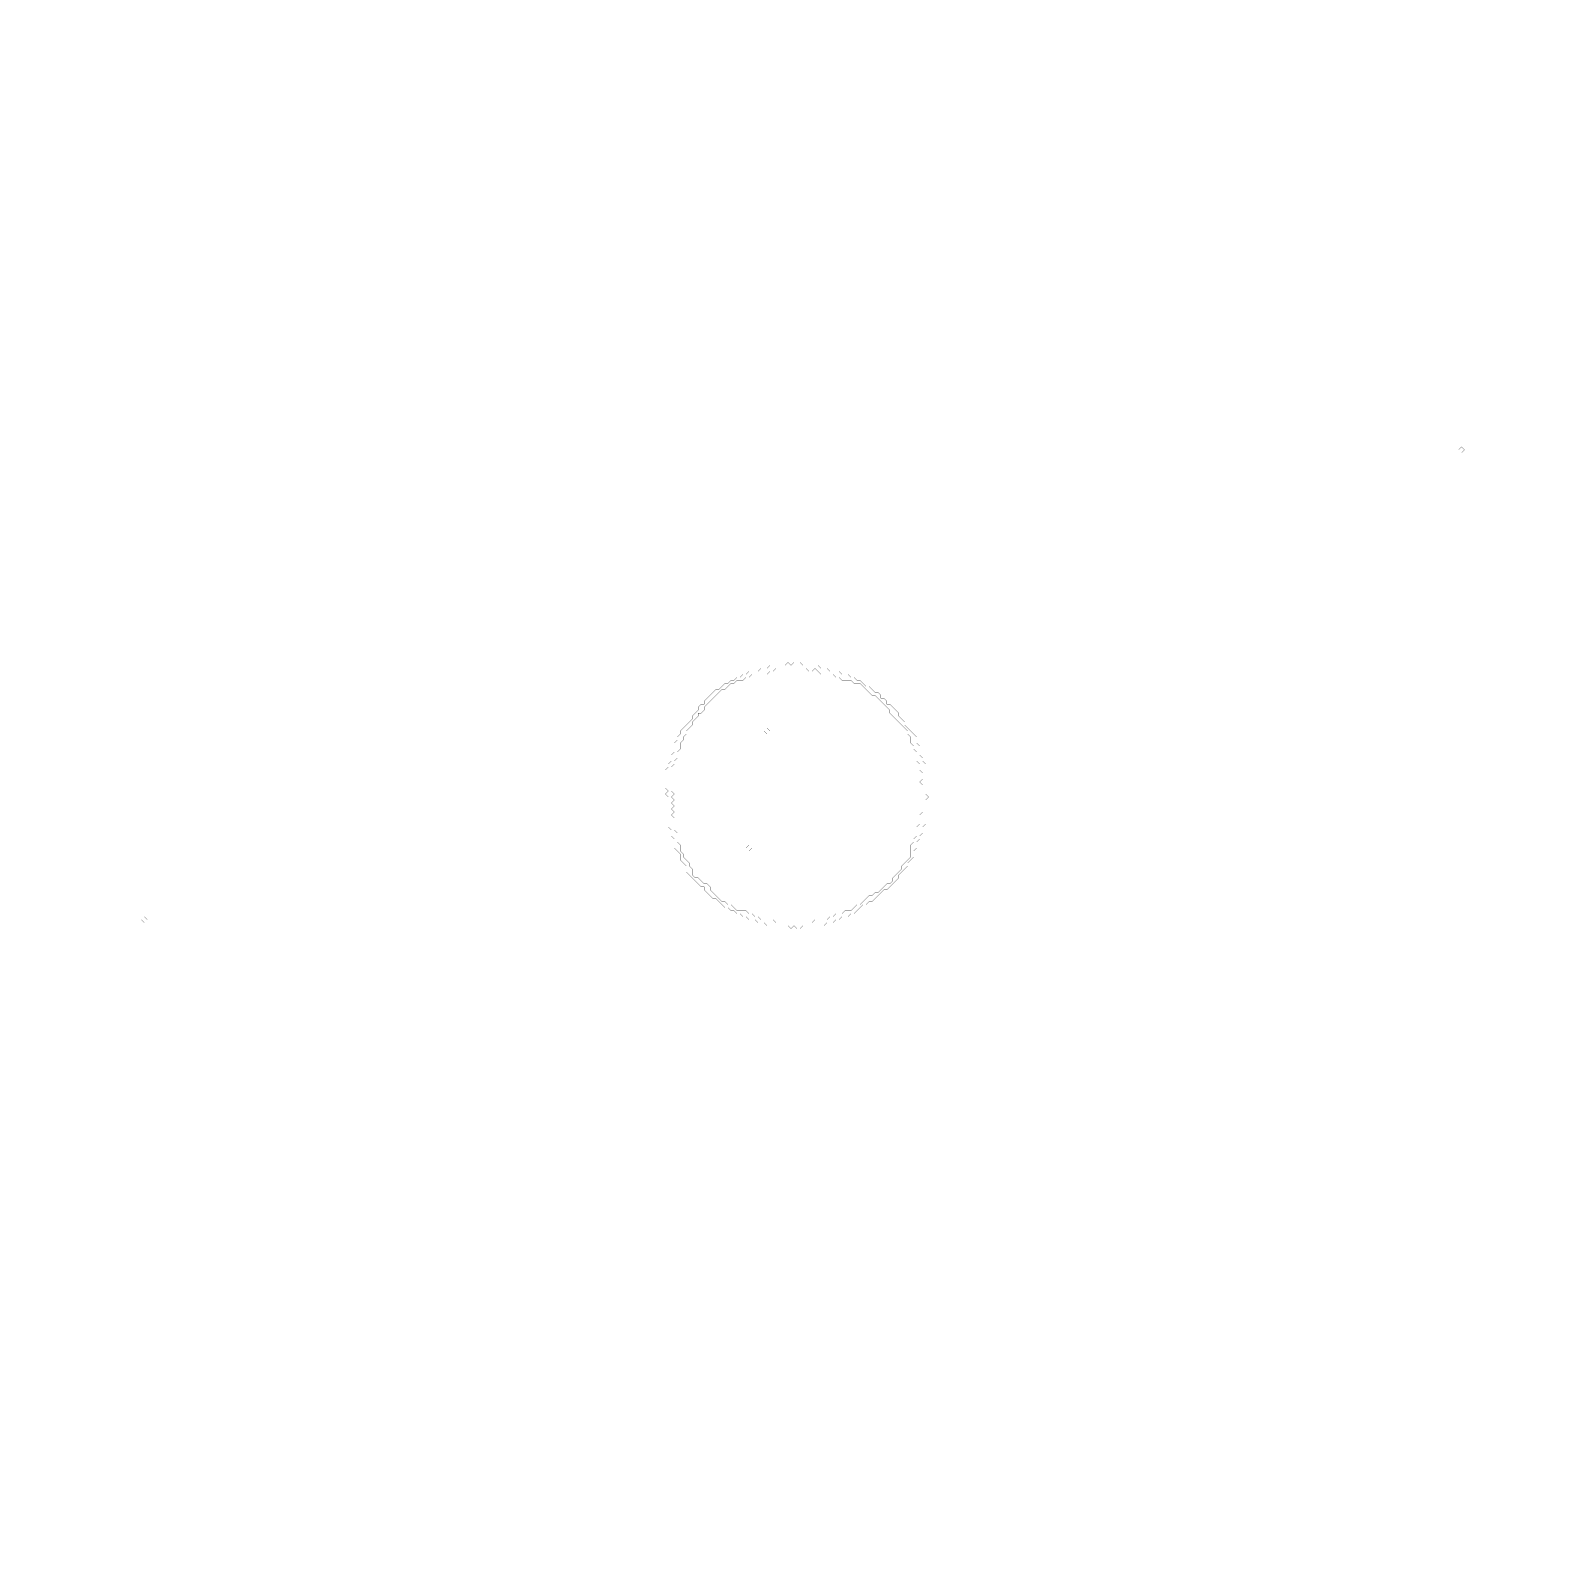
# Model space of a CAD drawing. Header units: metres. Extents: x 0 to 4915, y -4915 to 0.
import ezdxf

# ---------------------------------------------------------------- set-up
doc = ezdxf.new("R2010")
doc.units = ezdxf.units.M
doc.layers.add('conductor', color=1, linetype='Continuous')
doc.layers.add('substrate', color=5, linetype='Continuous')

msp = doc.modelspace()

# ---------------------------------------------------------------- linework, layer by layer
at = {"layer": 'conductor', "const_width": 0.5}
for points in [[(2394.7, -2048.5), (2385.1, -2058.1), (2375.4, -2058.1), (2365.8, -2067.7), (2356.2, -2067.7), (2346.6, -2067.7), (2337, -2067.7), (2327.4, -2067.7), (2317.7, -2067.7), (2308.1, -2077.3), (2298.5, -2077.3), (2288.9, -2086.9), (2279.3, -2086.9), (2269.7, -2086.9), (2260, -2096.5), (2250.4, -2096.5), (2240.8, -2106.2), (2231.2, -2115.8), (2221.6, -2115.8), (2212, -2125.4), (2202.3, -2135), (2192.7, -2144.6), (2183.1, -2154.2), (2173.5, -2163.9), (2163.9, -2173.5), (2163.9, -2183.1), (2154.2, -2192.7), (2144.6, -2192.7), (2144.6, -2202.3), (2135, -2212), (2125.4, -2221.6), (2125.4, -2231.2), (2115.8, -2240.8), (2106.2, -2250.4), (2106.2, -2260), (2096.5, -2269.7), (2096.5, -2279.3), (2086.9, -2288.9), (2086.9, -2298.5), (2086.9, -2308.1), (2077.3, -2317.7), (2077.3, -2327.4), (2077.3, -2337), (2067.7, -2346.6), (2067.7, -2356.2), (2058.1, -2365.8), (2058.1, -2375.4), (2058.1, -2385.1), (2058.1, -2394.7), (2058.1, -2404.3), (2058.1, -2413.9), (2058.1, -2423.5), (2058.1, -2433.1), (2058.1, -2442.8), (2067.7, -2452.4), (2058.1, -2462), (2067.7, -2471.6), (2058.1, -2481.2), (2067.7, -2490.9), (2058.1, -2500.5), (2067.7, -2510.1), (2058.1, -2519.7), (2067.7, -2529.3), (2067.7, -2538.9), (2067.7, -2548.6), (2067.7, -2558.2), (2067.7, -2567.8), (2077.3, -2577.4), (2077.3, -2587), (2077.3, -2596.6), (2077.3, -2606.3), (2086.9, -2615.9), (2086.9, -2625.5), (2086.9, -2635.1), (2096.5, -2644.7), (2096.5, -2654.3), (2106.2, -2664), (2115.8, -2673.6), (2115.8, -2683.2), (2125.4, -2692.8), (2125.4, -2702.4), (2125.4, -2712), (2135, -2721.7), (2144.6, -2721.7), (2154.2, -2731.3), (2163.9, -2740.9), (2173.5, -2740.9), (2183.1, -2750.5), (2183.1, -2760.1), (2192.7, -2769.8), (2202.3, -2779.4), (2212, -2789), (2221.6, -2798.6), (2231.2, -2798.6), (2240.8, -2808.2), (2250.4, -2808.2), (2260, -2817.8), (2269.7, -2827.5), (2279.3, -2827.5), (2288.9, -2827.5), (2298.5, -2827.5), (2308.1, -2837.1), (2317.7, -2837.1), (2327.4, -2846.7), (2337, -2846.7), (2346.6, -2856.3), (2356.2, -2856.3), (2365.8, -2856.3), (2375.4, -2856.3), (2385.1, -2856.3), (2394.7, -2865.9), (2404.3, -2865.9), (2413.9, -2865.9), (2423.5, -2865.9), (2433.1, -2865.9), (2442.8, -2865.9), (2452.4, -2865.9), (2462, -2865.9), (2471.6, -2865.9), (2481.2, -2865.9), (2490.9, -2865.9), (2500.5, -2865.9), (2510.1, -2865.9), (2519.7, -2856.3), (2529.3, -2856.3), (2538.9, -2856.3), (2548.6, -2856.3), (2558.2, -2856.3), (2567.8, -2846.7), (2577.4, -2846.7), (2587, -2837.1), (2596.6, -2837.1), (2606.3, -2837.1), (2615.9, -2827.5), (2625.5, -2827.5), (2635.1, -2827.5), (2644.7, -2817.8), (2654.3, -2808.2), (2664, -2808.2), (2673.6, -2798.6), (2683.2, -2789), (2692.8, -2779.4), (2702.4, -2779.4), (2712, -2769.8), (2721.7, -2769.8), (2731.3, -2760.1), (2740.9, -2750.5), (2750.5, -2740.9), (2760.1, -2740.9), (2769.8, -2731.3), (2769.8, -2721.7), (2779.4, -2712), (2789, -2702.4), (2798.6, -2692.8), (2798.6, -2683.2), (2808.2, -2673.6), (2817.8, -2664), (2827.5, -2654.3), (2827.5, -2644.7), (2827.5, -2635.1), (2827.5, -2625.5), (2827.5, -2615.9), (2837.1, -2606.3), (2837.1, -2596.6), (2846.7, -2587), (2846.7, -2577.4), (2846.7, -2567.8), (2846.7, -2558.2), (2856.3, -2548.6), (2856.3, -2538.9), (2856.3, -2529.3), (2856.3, -2519.7), (2865.9, -2510.1), (2865.9, -2500.5), (2865.9, -2490.9), (2865.9, -2481.2), (2865.9, -2471.6), (2865.9, -2462), (2865.9, -2452.4), (2865.9, -2442.8), (2865.9, -2433.1), (2865.9, -2423.5), (2856.3, -2413.9), (2865.9, -2404.3), (2865.9, -2394.7), (2865.9, -2385.1), (2856.3, -2375.4), (2856.3, -2365.8), (2856.3, -2356.2), (2846.7, -2346.6), (2846.7, -2337), (2846.7, -2327.4), (2846.7, -2317.7), (2837.1, -2308.1), (2837.1, -2298.5), (2827.5, -2288.9), (2827.5, -2279.3), (2827.5, -2269.7), (2817.8, -2260), (2817.8, -2250.4), (2808.2, -2240.8), (2798.6, -2231.2), (2789, -2221.6), (2779.4, -2212), (2769.8, -2202.3), (2760.1, -2192.7), (2760.1, -2183.1), (2750.5, -2173.5), (2740.9, -2163.9), (2731.3, -2154.2), (2721.7, -2144.6), (2712, -2135), (2702.4, -2135), (2692.8, -2125.4), (2683.2, -2115.8), (2673.6, -2106.2), (2664, -2096.5), (2654.3, -2096.5), (2644.7, -2096.5), (2635.1, -2086.9), (2625.5, -2086.9), (2615.9, -2086.9), (2606.3, -2086.9), (2596.6, -2077.3), (2587, -2077.3), (2577.4, -2067.7), (2567.8, -2067.7), (2558.2, -2067.7), (2548.6, -2067.7), (2538.9, -2067.7), (2529.3, -2058.1), (2519.7, -2048.5), (2510.1, -2058.1), (2500.5, -2058.1), (2490.9, -2048.5), (2481.2, -2048.5), (2471.6, -2048.5), (2462, -2048.5), (2452.4, -2048.5), (2442.8, -2048.5), (2433.1, -2048.5), (2423.5, -2048.5), (2413.9, -2048.5), (2404.3, -2048.5)], [(2356.2, -2250.4), (2365.8, -2240.8), (2375.4, -2250.4), (2365.8, -2260)], [(2240.8, -2452.4), (2250.4, -2442.8), (2260, -2452.4), (2250.4, -2462)], [(2298.5, -2625.5), (2308.1, -2615.9), (2317.7, -2625.5), (2308.1, -2635.1)]]:
    msp.add_lwpolyline(points, close=True, dxfattribs=at)
at = {"layer": 'substrate', "const_width": 0.5}
for points in [[(0, 0), (0, -9.6), (0, -19.2), (0, -28.9), (0, -38.5), (0, -48.1), (0, -57.7), (0, -67.3), (0, -76.9), (0, -86.6), (0, -96.2), (0, -105.8), (0, -115.4), (0, -125), (0, -134.6), (0, -144.3), (0, -153.9), (0, -163.5), (0, -173.1), (0, -182.7), (0, -192.3), (0, -202), (0, -211.6), (0, -221.2), (0, -230.8), (0, -240.4), (0, -250), (0, -259.7), (0, -269.3), (0, -278.9), (0, -288.5), (0, -298.1), (0, -307.8), (0, -317.4), (0, -327), (0, -336.6), (0, -346.2), (0, -355.8), (0, -365.5), (0, -375.1), (0, -384.7), (0, -394.3), (0, -403.9), (0, -413.5), (0, -423.2), (0, -432.8), (0, -442.4), (0, -452), (0, -461.6), (0, -471.2), (0, -480.9), (0, -490.5), (0, -500.1), (0, -509.7), (0, -519.3), (0, -528.9), (0, -538.6), (0, -548.2), (0, -557.8), (0, -567.4), (0, -577), (0, -586.6), (0, -596.3), (0, -605.9), (0, -615.5), (0, -625.1), (0, -634.7), (0, -644.4), (0, -654), (0, -663.6), (0, -673.2), (0, -682.8), (0, -692.4), (0, -702.1), (0, -711.7), (0, -721.3), (0, -730.9), (0, -740.5), (0, -750.1), (0, -759.8), (0, -769.4), (0, -779), (0, -788.6), (0, -798.2), (0, -807.8), (0, -817.5), (0, -827.1), (0, -836.7), (0, -846.3), (0, -855.9), (0, -865.5), (0, -875.2), (0, -884.8), (0, -894.4), (0, -904), (0, -913.6), (0, -923.2), (0, -932.9), (0, -942.5), (0, -952.1), (0, -961.7), (0, -971.3), (0, -981), (0, -990.6), (0, -1000.2), (0, -1009.8), (0, -1019.4), (0, -1029), (0, -1038.7), (0, -1048.3), (0, -1057.9), (0, -1067.5), (0, -1077.1), (0, -1086.7), (0, -1096.4), (0, -1106), (0, -1115.6), (0, -1125.2), (0, -1134.8), (0, -1144.4), (0, -1154.1), (0, -1163.7), (0, -1173.3), (0, -1182.9), (0, -1192.5), (0, -1202.1), (0, -1211.8), (0, -1221.4), (0, -1231), (0, -1240.6), (0, -1250.2), (0, -1259.9), (0, -1269.5), (0, -1279.1), (0, -1288.7), (0, -1298.3), (0, -1307.9), (0, -1317.6), (0, -1327.2), (0, -1336.8), (0, -1346.4), (0, -1356), (0, -1365.6), (0, -1375.3), (0, -1384.9), (0, -1394.5), (0, -1404.1), (0, -1413.7), (0, -1423.3), (0, -1433), (0, -1442.6), (0, -1452.2), (0, -1461.8), (0, -1471.4), (0, -1481), (0, -1490.7), (0, -1500.3), (0, -1509.9), (0, -1519.5), (0, -1529.1), (0, -1538.8), (0, -1548.4), (0, -1558), (0, -1567.6), (0, -1577.2), (0, -1586.8), (0, -1596.5), (0, -1606.1), (0, -1615.7), (0, -1625.3), (0, -1634.9), (0, -1644.5), (0, -1654.2), (0, -1663.8), (0, -1673.4), (0, -1683), (0, -1692.6), (0, -1702.2), (0, -1711.9), (0, -1721.5), (0, -1731.1), (0, -1740.7), (0, -1750.3), (0, -1759.9), (0, -1769.6), (0, -1779.2), (0, -1788.8), (0, -1798.4), (0, -1808), (0, -1817.6), (0, -1827.3), (0, -1836.9), (0, -1846.5), (0, -1856.1), (0, -1865.7), (0, -1875.4), (0, -1885), (0, -1894.6), (0, -1904.2), (0, -1913.8), (0, -1923.4), (0, -1933.1), (0, -1942.7), (0, -1952.3), (0, -1961.9), (0, -1971.5), (0, -1981.1), (0, -1990.8), (0, -2000.4), (0, -2010), (0, -2019.6), (0, -2029.2), (0, -2038.8), (0, -2048.5), (0, -2058.1), (0, -2067.7), (0, -2077.3), (0, -2086.9), (0, -2096.5), (0, -2106.2), (0, -2115.8), (0, -2125.4), (0, -2135), (0, -2144.6), (0, -2154.2), (0, -2163.9), (0, -2173.5), (0, -2183.1), (0, -2192.7), (0, -2202.3), (0, -2212), (0, -2221.6), (0, -2231.2), (0, -2240.8), (0, -2250.4), (0, -2260), (0, -2269.7), (0, -2279.3), (0, -2288.9), (0, -2298.5), (0, -2308.1), (0, -2317.7), (0, -2327.4), (0, -2337), (0, -2346.6), (0, -2356.2), (0, -2365.8), (0, -2375.4), (0, -2385.1), (0, -2394.7), (0, -2404.3), (0, -2413.9), (0, -2423.5), (0, -2433.1), (0, -2442.8), (0, -2452.4), (0, -2462), (0, -2471.6), (0, -2481.2), (0, -2490.9), (0, -2500.5), (0, -2510.1), (0, -2519.7), (0, -2529.3), (0, -2538.9), (0, -2548.6), (0, -2558.2), (0, -2567.8), (0, -2577.4), (0, -2587), (0, -2596.6), (0, -2606.3), (0, -2615.9), (0, -2625.5), (0, -2635.1), (0, -2644.7), (0, -2654.3), (0, -2664), (0, -2673.6), (0, -2683.2), (0, -2692.8), (0, -2702.4), (0, -2712), (0, -2721.7), (0, -2731.3), (0, -2740.9), (0, -2750.5), (0, -2760.1), (0, -2769.8), (0, -2779.4), (0, -2789), (0, -2798.6), (0, -2808.2), (0, -2817.8), (0, -2827.5), (0, -2837.1), (0, -2846.7), (0, -2856.3), (0, -2865.9), (0, -2875.5), (0, -2885.2), (0, -2894.8), (0, -2904.4), (0, -2914), (0, -2923.6), (0, -2933.2), (0, -2942.9), (0, -2952.5), (0, -2962.1), (0, -2971.7), (0, -2981.3), (0, -2990.9), (0, -3000.6), (0, -3010.2), (0, -3019.8), (0, -3029.4), (0, -3039), (0, -3048.6), (0, -3058.3), (0, -3067.9), (0, -3077.5), (0, -3087.1), (0, -3096.7), (0, -3106.4), (0, -3116), (0, -3125.6), (0, -3135.2), (0, -3144.8), (0, -3154.4), (0, -3164.1), (0, -3173.7), (0, -3183.3), (0, -3192.9), (0, -3202.5), (0, -3212.1), (0, -3221.8), (0, -3231.4), (0, -3241), (0, -3250.6), (0, -3260.2), (0, -3269.8), (0, -3279.5), (0, -3289.1), (0, -3298.7), (0, -3308.3), (0, -3317.9), (0, -3327.5), (0, -3337.2), (0, -3346.8), (0, -3356.4), (0, -3366), (0, -3375.6), (0, -3385.2), (0, -3394.9), (0, -3404.5), (0, -3414.1), (0, -3423.7), (0, -3433.3), (0, -3443), (0, -3452.6), (0, -3462.2), (0, -3471.8), (0, -3481.4), (0, -3491), (0, -3500.7), (0, -3510.3), (0, -3519.9), (0, -3529.5), (0, -3539.1), (0, -3548.7), (0, -3558.4), (0, -3568), (0, -3577.6), (0, -3587.2), (0, -3596.8), (0, -3606.4), (0, -3616.1), (0, -3625.7), (0, -3635.3), (0, -3644.9), (0, -3654.5), (0, -3664.1), (0, -3673.8), (0, -3683.4), (0, -3693), (0, -3702.6), (0, -3712.2), (0, -3721.9), (0, -3731.5), (0, -3741.1), (0, -3750.7), (0, -3760.3), (0, -3769.9), (0, -3779.6), (0, -3789.2), (0, -3798.8), (0, -3808.4), (0, -3818), (0, -3827.6), (0, -3837.3), (0, -3846.9), (0, -3856.5), (0, -3866.1), (0, -3875.7), (0, -3885.3), (0, -3895), (0, -3904.6), (0, -3914.2), (0, -3923.8), (0, -3933.4), (0, -3943), (0, -3952.7), (0, -3962.3), (0, -3971.9), (0, -3981.5), (0, -3991.1), (0, -4000.8), (0, -4010.4), (0, -4020), (0, -4029.6), (0, -4039.2), (0, -4048.8), (0, -4058.5), (0, -4068.1), (0, -4077.7), (0, -4087.3), (0, -4096.9), (0, -4106.5), (0, -4116.2), (0, -4125.8), (0, -4135.4), (0, -4145), (0, -4154.6), (0, -4164.2), (0, -4173.9), (0, -4183.5), (0, -4193.1), (0, -4202.7), (0, -4212.3), (0, -4221.9), (0, -4231.6), (0, -4241.2), (0, -4250.8), (0, -4260.4), (0, -4270), (0, -4279.6), (0, -4289.3), (0, -4298.9), (0, -4308.5), (0, -4318.1), (0, -4327.7), (0, -4337.4), (0, -4347), (0, -4356.6), (0, -4366.2), (0, -4375.8), (0, -4385.4), (0, -4395.1), (0, -4404.7), (0, -4414.3), (0, -4423.9), (0, -4433.5), (0, -4443.1), (0, -4452.8), (0, -4462.4), (0, -4472), (0, -4481.6), (0, -4491.2), (0, -4500.8), (0, -4510.5), (0, -4520.1), (0, -4529.7), (0, -4539.3), (0, -4548.9), (0, -4558.5), (0, -4568.2), (0, -4577.8), (0, -4587.4), (0, -4597), (0, -4606.6), (0, -4616.2), (0, -4625.9), (0, -4635.5), (0, -4645.1), (0, -4654.7), (0, -4664.3), (0, -4674), (0, -4683.6), (0, -4693.2), (0, -4702.8), (0, -4712.4), (0, -4722), (0, -4731.7), (0, -4741.3), (0, -4750.9), (0, -4760.5), (0, -4770.1), (0, -4779.7), (0, -4789.4), (0, -4799), (0, -4808.6), (0, -4818.2), (0, -4827.8), (0, -4837.4), (0, -4847.1), (0, -4856.7), (0, -4866.3), (0, -4875.9), (0, -4885.5), (0, -4895.1), (0, -4904.8), (0, -4914.4), (9.6, -4914.4), (19.2, -4914.4), (28.9, -4914.4), (38.5, -4914.4), (48.1, -4914.4), (57.7, -4914.4), (67.3, -4914.4), (76.9, -4914.4), (86.6, -4914.4), (96.2, -4914.4), (105.8, -4914.4), (115.4, -4914.4), (125, -4914.4), (134.6, -4914.4), (144.3, -4914.4), (153.9, -4914.4), (163.5, -4914.4), (173.1, -4914.4), (182.7, -4914.4), (192.3, -4914.4), (202, -4914.4), (211.6, -4914.4), (221.2, -4914.4), (230.8, -4914.4), (240.4, -4914.4), (250, -4914.4), (259.7, -4914.4), (269.3, -4914.4), (278.9, -4914.4), (288.5, -4914.4), (298.1, -4914.4), (307.8, -4914.4), (317.4, -4914.4), (327, -4914.4), (336.6, -4914.4), (346.2, -4914.4), (355.8, -4914.4), (365.5, -4914.4), (375.1, -4914.4), (384.7, -4914.4), (394.3, -4914.4), (403.9, -4914.4), (413.5, -4914.4), (423.2, -4914.4), (432.8, -4914.4), (442.4, -4914.4), (452, -4914.4), (461.6, -4914.4), (471.2, -4914.4), (480.9, -4914.4), (490.5, -4914.4), (500.1, -4914.4), (509.7, -4914.4), (519.3, -4914.4), (528.9, -4914.4), (538.6, -4914.4), (548.2, -4914.4), (557.8, -4914.4), (567.4, -4914.4), (577, -4914.4), (586.6, -4914.4), (596.3, -4914.4), (605.9, -4914.4), (615.5, -4914.4), (625.1, -4914.4), (634.7, -4914.4), (644.4, -4914.4), (654, -4914.4), (663.6, -4914.4), (673.2, -4914.4), (682.8, -4914.4), (692.4, -4914.4), (702.1, -4914.4), (711.7, -4914.4), (721.3, -4914.4), (730.9, -4914.4), (740.5, -4914.4), (750.1, -4914.4), (759.8, -4914.4), (769.4, -4914.4), (779, -4914.4), (788.6, -4914.4), (798.2, -4914.4), (807.8, -4914.4), (817.5, -4914.4), (827.1, -4914.4), (836.7, -4914.4), (846.3, -4914.4), (855.9, -4914.4), (865.5, -4914.4), (875.2, -4914.4), (884.8, -4914.4), (894.4, -4914.4), (904, -4914.4), (913.6, -4914.4), (923.2, -4914.4), (932.9, -4914.4), (942.5, -4914.4), (952.1, -4914.4), (961.7, -4914.4), (971.3, -4914.4), (981, -4914.4), (990.6, -4914.4), (1000.2, -4914.4), (1009.8, -4914.4), (1019.4, -4914.4), (1029, -4914.4), (1038.7, -4914.4), (1048.3, -4914.4), (1057.9, -4914.4), (1067.5, -4914.4), (1077.1, -4914.4), (1086.7, -4914.4), (1096.4, -4914.4), (1106, -4914.4), (1115.6, -4914.4), (1125.2, -4914.4), (1134.8, -4914.4), (1144.4, -4914.4), (1154.1, -4914.4), (1163.7, -4914.4), (1173.3, -4914.4), (1182.9, -4914.4), (1192.5, -4914.4), (1202.1, -4914.4), (1211.8, -4914.4), (1221.4, -4914.4), (1231, -4914.4), (1240.6, -4914.4), (1250.2, -4914.4), (1259.9, -4914.4), (1269.5, -4914.4), (1279.1, -4914.4), (1288.7, -4914.4), (1298.3, -4914.4), (1307.9, -4914.4), (1317.6, -4914.4), (1327.2, -4914.4), (1336.8, -4914.4), (1346.4, -4914.4), (1356, -4914.4), (1365.6, -4914.4), (1375.3, -4914.4), (1384.9, -4914.4), (1394.5, -4914.4), (1404.1, -4914.4), (1413.7, -4914.4), (1423.3, -4914.4), (1433, -4914.4), (1442.6, -4914.4), (1452.2, -4914.4), (1461.8, -4914.4), (1471.4, -4914.4), (1481, -4914.4), (1490.7, -4914.4), (1500.3, -4914.4), (1509.9, -4914.4), (1519.5, -4914.4), (1529.1, -4914.4), (1538.8, -4914.4), (1548.4, -4914.4), (1558, -4914.4), (1567.6, -4914.4), (1577.2, -4914.4), (1586.8, -4914.4), (1596.5, -4914.4), (1606.1, -4914.4), (1615.7, -4914.4), (1625.3, -4914.4), (1634.9, -4914.4), (1644.5, -4914.4), (1654.2, -4914.4), (1663.8, -4914.4), (1673.4, -4914.4), (1683, -4914.4), (1692.6, -4914.4), (1702.2, -4914.4), (1711.9, -4914.4), (1721.5, -4914.4), (1731.1, -4914.4), (1740.7, -4914.4), (1750.3, -4914.4), (1759.9, -4914.4), (1769.6, -4914.4), (1779.2, -4914.4), (1788.8, -4914.4), (1798.4, -4914.4), (1808, -4914.4), (1817.6, -4914.4), (1827.3, -4914.4), (1836.9, -4914.4), (1846.5, -4914.4), (1856.1, -4914.4), (1865.7, -4914.4), (1875.4, -4914.4), (1885, -4914.4), (1894.6, -4914.4), (1904.2, -4914.4), (1913.8, -4914.4), (1923.4, -4914.4), (1933.1, -4914.4), (1942.7, -4914.4), (1952.3, -4914.4), (1961.9, -4914.4), (1971.5, -4914.4), (1981.1, -4914.4), (1990.8, -4914.4), (2000.4, -4914.4), (2010, -4914.4), (2019.6, -4914.4), (2029.2, -4914.4), (2038.8, -4914.4), (2048.5, -4914.4), (2058.1, -4914.4), (2067.7, -4914.4), (2077.3, -4914.4), (2086.9, -4914.4), (2096.5, -4914.4), (2106.2, -4914.4), (2115.8, -4914.4), (2125.4, -4914.4), (2135, -4914.4), (2144.6, -4914.4), (2154.2, -4914.4), (2163.9, -4914.4), (2173.5, -4914.4), (2183.1, -4914.4), (2192.7, -4914.4), (2202.3, -4914.4), (2212, -4914.4), (2221.6, -4914.4), (2231.2, -4914.4), (2240.8, -4914.4), (2250.4, -4914.4), (2260, -4914.4), (2269.7, -4914.4), (2279.3, -4914.4), (2288.9, -4914.4), (2298.5, -4914.4), (2308.1, -4914.4), (2317.7, -4914.4), (2327.4, -4914.4), (2337, -4914.4), (2346.6, -4914.4), (2356.2, -4914.4), (2365.8, -4914.4), (2375.4, -4914.4), (2385.1, -4914.4), (2394.7, -4914.4), (2404.3, -4914.4), (2413.9, -4914.4), (2423.5, -4914.4), (2433.1, -4914.4), (2442.8, -4914.4), (2452.4, -4914.4), (2462, -4914.4), (2471.6, -4914.4), (2481.2, -4914.4), (2490.9, -4914.4), (2500.5, -4914.4), (2510.1, -4914.4), (2519.7, -4914.4), (2529.3, -4914.4), (2538.9, -4914.4), (2548.6, -4914.4), (2558.2, -4914.4), (2567.8, -4914.4), (2577.4, -4914.4), (2587, -4914.4), (2596.6, -4914.4), (2606.3, -4914.4), (2615.9, -4914.4), (2625.5, -4914.4), (2635.1, -4914.4), (2644.7, -4914.4), (2654.3, -4914.4), (2664, -4914.4), (2673.6, -4914.4), (2683.2, -4914.4), (2692.8, -4914.4), (2702.4, -4914.4), (2712, -4914.4), (2721.7, -4914.4), (2731.3, -4914.4), (2740.9, -4914.4), (2750.5, -4914.4), (2760.1, -4914.4), (2769.8, -4914.4), (2779.4, -4914.4), (2789, -4914.4), (2798.6, -4914.4), (2808.2, -4914.4), (2817.8, -4914.4), (2827.5, -4914.4), (2837.1, -4914.4), (2846.7, -4914.4), (2856.3, -4914.4), (2865.9, -4914.4), (2875.5, -4914.4), (2885.2, -4914.4), (2894.8, -4914.4), (2904.4, -4914.4), (2914, -4914.4), (2923.6, -4914.4), (2933.2, -4914.4), (2942.9, -4914.4), (2952.5, -4914.4), (2962.1, -4914.4), (2971.7, -4914.4), (2981.3, -4914.4), (2990.9, -4914.4), (3000.6, -4914.4), (3010.2, -4914.4), (3019.8, -4914.4), (3029.4, -4914.4), (3039, -4914.4), (3048.6, -4914.4), (3058.3, -4914.4), (3067.9, -4914.4), (3077.5, -4914.4), (3087.1, -4914.4), (3096.7, -4914.4), (3106.4, -4914.4), (3116, -4914.4), (3125.6, -4914.4), (3135.2, -4914.4), (3144.8, -4914.4), (3154.4, -4914.4), (3164.1, -4914.4), (3173.7, -4914.4), (3183.3, -4914.4), (3192.9, -4914.4), (3202.5, -4914.4), (3212.1, -4914.4), (3221.8, -4914.4), (3231.4, -4914.4), (3241, -4914.4), (3250.6, -4914.4), (3260.2, -4914.4), (3269.8, -4914.4), (3279.5, -4914.4), (3289.1, -4914.4), (3298.7, -4914.4), (3308.3, -4914.4), (3317.9, -4914.4), (3327.5, -4914.4), (3337.2, -4914.4), (3346.8, -4914.4), (3356.4, -4914.4), (3366, -4914.4), (3375.6, -4914.4), (3385.2, -4914.4), (3394.9, -4914.4), (3404.5, -4914.4), (3414.1, -4914.4), (3423.7, -4914.4), (3433.3, -4914.4), (3443, -4914.4), (3452.6, -4914.4), (3462.2, -4914.4), (3471.8, -4914.4), (3481.4, -4914.4), (3491, -4914.4), (3500.7, -4914.4), (3510.3, -4914.4), (3519.9, -4914.4), (3529.5, -4914.4), (3539.1, -4914.4), (3548.7, -4914.4), (3558.4, -4914.4), (3568, -4914.4), (3577.6, -4914.4), (3587.2, -4914.4), (3596.8, -4914.4), (3606.4, -4914.4), (3616.1, -4914.4), (3625.7, -4914.4), (3635.3, -4914.4), (3644.9, -4914.4), (3654.5, -4914.4), (3664.1, -4914.4), (3673.8, -4914.4), (3683.4, -4914.4), (3693, -4914.4), (3702.6, -4914.4), (3712.2, -4914.4), (3721.9, -4914.4), (3731.5, -4914.4), (3741.1, -4914.4), (3750.7, -4914.4), (3760.3, -4914.4), (3769.9, -4914.4), (3779.6, -4914.4), (3789.2, -4914.4), (3798.8, -4914.4), (3808.4, -4914.4), (3818, -4914.4), (3827.6, -4914.4), (3837.3, -4914.4), (3846.9, -4914.4), (3856.5, -4914.4), (3866.1, -4914.4), (3875.7, -4914.4), (3885.3, -4914.4), (3895, -4914.4), (3904.6, -4914.4), (3914.2, -4914.4), (3923.8, -4914.4), (3933.4, -4914.4), (3943, -4914.4), (3952.7, -4914.4), (3962.3, -4914.4), (3971.9, -4914.4), (3981.5, -4914.4), (3991.1, -4914.4), (4000.8, -4914.4), (4010.4, -4914.4), (4020, -4914.4), (4029.6, -4914.4), (4039.2, -4914.4), (4048.8, -4914.4), (4058.5, -4914.4), (4068.1, -4914.4), (4077.7, -4914.4), (4087.3, -4914.4), (4096.9, -4914.4), (4106.5, -4914.4), (4116.2, -4914.4), (4125.8, -4914.4), (4135.4, -4914.4), (4145, -4914.4), (4154.6, -4914.4), (4164.2, -4914.4), (4173.9, -4914.4), (4183.5, -4914.4), (4193.1, -4914.4), (4202.7, -4914.4), (4212.3, -4914.4), (4221.9, -4914.4), (4231.6, -4914.4), (4241.2, -4914.4), (4250.8, -4914.4), (4260.4, -4914.4), (4270, -4914.4), (4279.6, -4914.4), (4289.3, -4914.4), (4298.9, -4914.4), (4308.5, -4914.4), (4318.1, -4914.4), (4327.7, -4914.4), (4337.4, -4914.4), (4347, -4914.4), (4356.6, -4914.4), (4366.2, -4914.4), (4375.8, -4914.4), (4385.4, -4914.4), (4395.1, -4914.4), (4404.7, -4914.4), (4414.3, -4914.4), (4423.9, -4914.4), (4433.5, -4914.4), (4443.1, -4914.4), (4452.8, -4914.4), (4462.4, -4914.4), (4472, -4914.4), (4481.6, -4914.4), (4491.2, -4914.4), (4500.8, -4914.4), (4510.5, -4914.4), (4520.1, -4914.4), (4529.7, -4914.4), (4539.3, -4914.4), (4548.9, -4914.4), (4558.5, -4914.4), (4568.2, -4914.4), (4577.8, -4914.4), (4587.4, -4914.4), (4597, -4914.4), (4606.6, -4914.4), (4616.2, -4914.4), (4625.9, -4914.4), (4635.5, -4914.4), (4645.1, -4914.4), (4654.7, -4914.4), (4664.3, -4914.4), (4674, -4914.4), (4683.6, -4914.4), (4693.2, -4914.4), (4702.8, -4914.4), (4712.4, -4914.4), (4722, -4914.4), (4731.7, -4914.4), (4741.3, -4914.4), (4750.9, -4914.4), (4760.5, -4914.4), (4770.1, -4914.4), (4779.7, -4914.4), (4789.4, -4914.4), (4799, -4914.4), (4808.6, -4914.4), (4818.2, -4914.4), (4827.8, -4914.4), (4837.4, -4914.4), (4847.1, -4914.4), (4856.7, -4914.4), (4866.3, -4914.4), (4875.9, -4914.4), (4885.5, -4914.4), (4895.1, -4914.4), (4904.8, -4914.4), (4914.4, -4914.4), (4914.4, -4904.8), (4914.4, -4895.1), (4914.4, -4885.5), (4914.4, -4875.9), (4914.4, -4866.3), (4914.4, -4856.7), (4914.4, -4847.1), (4914.4, -4837.4), (4914.4, -4827.8), (4914.4, -4818.2), (4914.4, -4808.6), (4914.4, -4799), (4914.4, -4789.4), (4914.4, -4779.7), (4914.4, -4770.1), (4914.4, -4760.5), (4914.4, -4750.9), (4914.4, -4741.3), (4914.4, -4731.7), (4914.4, -4722), (4914.4, -4712.4), (4914.4, -4702.8), (4914.4, -4693.2), (4914.4, -4683.6), (4914.4, -4674), (4914.4, -4664.3), (4914.4, -4654.7), (4914.4, -4645.1), (4914.4, -4635.5), (4914.4, -4625.9), (4914.4, -4616.2), (4914.4, -4606.6), (4914.4, -4597), (4914.4, -4587.4), (4914.4, -4577.8), (4914.4, -4568.2), (4914.4, -4558.5), (4914.4, -4548.9), (4914.4, -4539.3), (4914.4, -4529.7), (4914.4, -4520.1), (4914.4, -4510.5), (4914.4, -4500.8), (4914.4, -4491.2), (4914.4, -4481.6), (4914.4, -4472), (4914.4, -4462.4), (4914.4, -4452.8), (4914.4, -4443.1), (4914.4, -4433.5), (4914.4, -4423.9), (4914.4, -4414.3), (4914.4, -4404.7), (4914.4, -4395.1), (4914.4, -4385.4), (4914.4, -4375.8), (4914.4, -4366.2), (4914.4, -4356.6), (4914.4, -4347), (4914.4, -4337.4), (4914.4, -4327.7), (4914.4, -4318.1), (4914.4, -4308.5), (4914.4, -4298.9), (4914.4, -4289.3), (4914.4, -4279.6), (4914.4, -4270), (4914.4, -4260.4), (4914.4, -4250.8), (4914.4, -4241.2), (4914.4, -4231.6), (4914.4, -4221.9), (4914.4, -4212.3), (4914.4, -4202.7), (4914.4, -4193.1), (4914.4, -4183.5), (4914.4, -4173.9), (4914.4, -4164.2), (4914.4, -4154.6), (4914.4, -4145), (4914.4, -4135.4), (4914.4, -4125.8), (4914.4, -4116.2), (4914.4, -4106.5), (4914.4, -4096.9), (4914.4, -4087.3), (4914.4, -4077.7), (4914.4, -4068.1), (4914.4, -4058.5), (4914.4, -4048.8), (4914.4, -4039.2), (4914.4, -4029.6), (4914.4, -4020), (4914.4, -4010.4), (4914.4, -4000.8), (4914.4, -3991.1), (4914.4, -3981.5), (4914.4, -3971.9), (4914.4, -3962.3), (4914.4, -3952.7), (4914.4, -3943), (4914.4, -3933.4), (4914.4, -3923.8), (4914.4, -3914.2), (4914.4, -3904.6), (4914.4, -3895), (4914.4, -3885.3), (4914.4, -3875.7), (4914.4, -3866.1), (4914.4, -3856.5), (4914.4, -3846.9), (4914.4, -3837.3), (4914.4, -3827.6), (4914.4, -3818), (4914.4, -3808.4), (4914.4, -3798.8), (4914.4, -3789.2), (4914.4, -3779.6), (4914.4, -3769.9), (4914.4, -3760.3), (4914.4, -3750.7), (4914.4, -3741.1), (4914.4, -3731.5), (4914.4, -3721.9), (4914.4, -3712.2), (4914.4, -3702.6), (4914.4, -3693), (4914.4, -3683.4), (4914.4, -3673.8), (4914.4, -3664.1), (4914.4, -3654.5), (4914.4, -3644.9), (4914.4, -3635.3), (4914.4, -3625.7), (4914.4, -3616.1), (4914.4, -3606.4), (4914.4, -3596.8), (4914.4, -3587.2), (4914.4, -3577.6), (4914.4, -3568), (4914.4, -3558.4), (4914.4, -3548.7), (4914.4, -3539.1), (4914.4, -3529.5), (4914.4, -3519.9), (4914.4, -3510.3), (4914.4, -3500.7), (4914.4, -3491), (4914.4, -3481.4), (4914.4, -3471.8), (4914.4, -3462.2), (4914.4, -3452.6), (4914.4, -3443), (4914.4, -3433.3), (4914.4, -3423.7), (4914.4, -3414.1), (4914.4, -3404.5), (4914.4, -3394.9), (4914.4, -3385.2), (4914.4, -3375.6), (4914.4, -3366), (4914.4, -3356.4), (4914.4, -3346.8), (4914.4, -3337.2), (4914.4, -3327.5), (4914.4, -3317.9), (4914.4, -3308.3), (4914.4, -3298.7), (4914.4, -3289.1), (4914.4, -3279.5), (4914.4, -3269.8), (4914.4, -3260.2), (4914.4, -3250.6), (4914.4, -3241), (4914.4, -3231.4), (4914.4, -3221.8), (4914.4, -3212.1), (4914.4, -3202.5), (4914.4, -3192.9), (4914.4, -3183.3), (4914.4, -3173.7), (4914.4, -3164.1), (4914.4, -3154.4), (4914.4, -3144.8), (4914.4, -3135.2), (4914.4, -3125.6), (4914.4, -3116), (4914.4, -3106.4), (4914.4, -3096.7), (4914.4, -3087.1), (4914.4, -3077.5), (4914.4, -3067.9), (4914.4, -3058.3), (4914.4, -3048.6), (4914.4, -3039), (4914.4, -3029.4), (4914.4, -3019.8), (4914.4, -3010.2), (4914.4, -3000.6), (4914.4, -2990.9), (4914.4, -2981.3), (4914.4, -2971.7), (4914.4, -2962.1), (4914.4, -2952.5), (4914.4, -2942.9), (4914.4, -2933.2), (4914.4, -2923.6), (4914.4, -2914), (4914.4, -2904.4), (4914.4, -2894.8), (4914.4, -2885.2), (4914.4, -2875.5), (4914.4, -2865.9), (4914.4, -2856.3), (4914.4, -2846.7), (4914.4, -2837.1), (4914.4, -2827.5), (4914.4, -2817.8), (4914.4, -2808.2), (4914.4, -2798.6), (4914.4, -2789), (4914.4, -2779.4), (4914.4, -2769.8), (4914.4, -2760.1), (4914.4, -2750.5), (4914.4, -2740.9), (4914.4, -2731.3), (4914.4, -2721.7), (4914.4, -2712), (4914.4, -2702.4), (4914.4, -2692.8), (4914.4, -2683.2), (4914.4, -2673.6), (4914.4, -2664), (4914.4, -2654.3), (4914.4, -2644.7), (4914.4, -2635.1), (4914.4, -2625.5), (4914.4, -2615.9), (4914.4, -2606.3), (4914.4, -2596.6), (4914.4, -2587), (4914.4, -2577.4), (4914.4, -2567.8), (4914.4, -2558.2), (4914.4, -2548.6), (4914.4, -2538.9), (4914.4, -2529.3), (4914.4, -2519.7), (4914.4, -2510.1), (4914.4, -2500.5), (4914.4, -2490.9), (4914.4, -2481.2), (4914.4, -2471.6), (4914.4, -2462), (4914.4, -2452.4), (4914.4, -2442.8), (4914.4, -2433.1), (4914.4, -2423.5), (4914.4, -2413.9), (4914.4, -2404.3), (4914.4, -2394.7), (4914.4, -2385.1), (4914.4, -2375.4), (4914.4, -2365.8), (4914.4, -2356.2), (4914.4, -2346.6), (4914.4, -2337), (4914.4, -2327.4), (4914.4, -2317.7), (4914.4, -2308.1), (4914.4, -2298.5), (4914.4, -2288.9), (4914.4, -2279.3), (4914.4, -2269.7), (4914.4, -2260), (4914.4, -2250.4), (4914.4, -2240.8), (4914.4, -2231.2), (4914.4, -2221.6), (4914.4, -2212), (4914.4, -2202.3), (4914.4, -2192.7), (4914.4, -2183.1), (4914.4, -2173.5), (4914.4, -2163.9), (4914.4, -2154.2), (4914.4, -2144.6), (4914.4, -2135), (4914.4, -2125.4), (4914.4, -2115.8), (4914.4, -2106.2), (4914.4, -2096.5), (4914.4, -2086.9), (4914.4, -2077.3), (4914.4, -2067.7), (4914.4, -2058.1), (4914.4, -2048.5), (4914.4, -2038.8), (4914.4, -2029.2), (4914.4, -2019.6), (4914.4, -2010), (4914.4, -2000.4), (4914.4, -1990.8), (4914.4, -1981.1), (4914.4, -1971.5), (4914.4, -1961.9), (4914.4, -1952.3), (4914.4, -1942.7), (4914.4, -1933.1), (4914.4, -1923.4), (4914.4, -1913.8), (4914.4, -1904.2), (4914.4, -1894.6), (4914.4, -1885), (4914.4, -1875.4), (4914.4, -1865.7), (4914.4, -1856.1), (4914.4, -1846.5), (4914.4, -1836.9), (4914.4, -1827.3), (4914.4, -1817.6), (4914.4, -1808), (4914.4, -1798.4), (4914.4, -1788.8), (4914.4, -1779.2), (4914.4, -1769.6), (4914.4, -1759.9), (4914.4, -1750.3), (4914.4, -1740.7), (4914.4, -1731.1), (4914.4, -1721.5), (4914.4, -1711.9), (4914.4, -1702.2), (4914.4, -1692.6), (4914.4, -1683), (4914.4, -1673.4), (4914.4, -1663.8), (4914.4, -1654.2), (4914.4, -1644.5), (4914.4, -1634.9), (4914.4, -1625.3), (4914.4, -1615.7), (4914.4, -1606.1), (4914.4, -1596.5), (4914.4, -1586.8), (4914.4, -1577.2), (4914.4, -1567.6), (4914.4, -1558), (4914.4, -1548.4), (4914.4, -1538.8), (4914.4, -1529.1), (4914.4, -1519.5), (4914.4, -1509.9), (4914.4, -1500.3), (4914.4, -1490.7), (4914.4, -1481), (4914.4, -1471.4), (4914.4, -1461.8), (4914.4, -1452.2), (4914.4, -1442.6), (4914.4, -1433), (4914.4, -1423.3), (4914.4, -1413.7), (4914.4, -1404.1), (4914.4, -1394.5), (4914.4, -1384.9), (4914.4, -1375.3), (4914.4, -1365.6), (4914.4, -1356), (4914.4, -1346.4), (4914.4, -1336.8), (4914.4, -1327.2), (4914.4, -1317.6), (4914.4, -1307.9), (4914.4, -1298.3), (4914.4, -1288.7), (4914.4, -1279.1), (4914.4, -1269.5), (4914.4, -1259.9), (4914.4, -1250.2), (4914.4, -1240.6), (4914.4, -1231), (4914.4, -1221.4), (4914.4, -1211.8), (4914.4, -1202.1), (4914.4, -1192.5), (4914.4, -1182.9), (4914.4, -1173.3), (4914.4, -1163.7), (4914.4, -1154.1), (4914.4, -1144.4), (4914.4, -1134.8), (4914.4, -1125.2), (4914.4, -1115.6), (4914.4, -1106), (4914.4, -1096.4), (4914.4, -1086.7), (4914.4, -1077.1), (4914.4, -1067.5), (4914.4, -1057.9), (4914.4, -1048.3), (4914.4, -1038.7), (4914.4, -1029), (4914.4, -1019.4), (4914.4, -1009.8), (4914.4, -1000.2), (4914.4, -990.6), (4914.4, -981), (4914.4, -971.3), (4914.4, -961.7), (4914.4, -952.1), (4914.4, -942.5), (4914.4, -932.9), (4914.4, -923.2), (4914.4, -913.6), (4914.4, -904), (4914.4, -894.4), (4914.4, -884.8), (4914.4, -875.2), (4914.4, -865.5), (4914.4, -855.9), (4914.4, -846.3), (4914.4, -836.7), (4914.4, -827.1), (4914.4, -817.5), (4914.4, -807.8), (4914.4, -798.2), (4914.4, -788.6), (4914.4, -779), (4914.4, -769.4), (4914.4, -759.8), (4914.4, -750.1), (4914.4, -740.5), (4914.4, -730.9), (4914.4, -721.3), (4914.4, -711.7), (4914.4, -702.1), (4914.4, -692.4), (4914.4, -682.8), (4914.4, -673.2), (4914.4, -663.6), (4914.4, -654), (4914.4, -644.4), (4914.4, -634.7), (4914.4, -625.1), (4914.4, -615.5), (4914.4, -605.9), (4914.4, -596.3), (4914.4, -586.6), (4914.4, -577), (4914.4, -567.4), (4914.4, -557.8), (4914.4, -548.2), (4914.4, -538.6), (4914.4, -528.9), (4914.4, -519.3), (4914.4, -509.7), (4914.4, -500.1), (4914.4, -490.5), (4914.4, -480.9), (4914.4, -471.2), (4914.4, -461.6), (4914.4, -452), (4914.4, -442.4), (4914.4, -432.8), (4914.4, -423.2), (4914.4, -413.5), (4914.4, -403.9), (4914.4, -394.3), (4914.4, -384.7), (4914.4, -375.1), (4914.4, -365.5), (4914.4, -355.8), (4914.4, -346.2), (4914.4, -336.6), (4914.4, -327), (4914.4, -317.4), (4914.4, -307.8), (4914.4, -298.1), (4914.4, -288.5), (4914.4, -278.9), (4914.4, -269.3), (4914.4, -259.7), (4914.4, -250), (4914.4, -240.4), (4914.4, -230.8), (4914.4, -221.2), (4914.4, -211.6), (4914.4, -202), (4914.4, -192.3), (4914.4, -182.7), (4914.4, -173.1), (4914.4, -163.5), (4914.4, -153.9), (4914.4, -144.3), (4914.4, -134.6), (4914.4, -125), (4914.4, -115.4), (4914.4, -105.8), (4914.4, -96.2), (4914.4, -86.6), (4914.4, -76.9), (4914.4, -67.3), (4914.4, -57.7), (4914.4, -48.1), (4914.4, -38.5), (4914.4, -28.9), (4914.4, -19.2), (4914.4, -9.6), (4914.4, 0), (4904.8, 0), (4895.1, 0), (4885.5, 0), (4875.9, 0), (4866.3, 0), (4856.7, 0), (4847.1, 0), (4837.4, 0), (4827.8, 0), (4818.2, 0), (4808.6, 0), (4799, 0), (4789.4, 0), (4779.7, 0), (4770.1, 0), (4760.5, 0), (4750.9, 0), (4741.3, 0), (4731.7, 0), (4722, 0), (4712.4, 0), (4702.8, 0), (4693.2, 0), (4683.6, 0), (4674, 0), (4664.3, 0), (4654.7, 0), (4645.1, 0), (4635.5, 0), (4625.9, 0), (4616.2, 0), (4606.6, 0), (4597, 0), (4587.4, 0), (4577.8, 0), (4568.2, 0), (4558.5, 0), (4548.9, 0), (4539.3, 0), (4529.7, 0), (4520.1, 0), (4510.5, 0), (4500.8, 0), (4491.2, 0), (4481.6, 0), (4472, 0), (4462.4, 0), (4452.8, 0), (4443.1, 0), (4433.5, 0), (4423.9, 0), (4414.3, 0), (4404.7, 0), (4395.1, 0), (4385.4, 0), (4375.8, 0), (4366.2, 0), (4356.6, 0), (4347, 0), (4337.4, 0), (4327.7, 0), (4318.1, 0), (4308.5, 0), (4298.9, 0), (4289.3, 0), (4279.6, 0), (4270, 0), (4260.4, 0), (4250.8, 0), (4241.2, 0), (4231.6, 0), (4221.9, 0), (4212.3, 0), (4202.7, 0), (4193.1, 0), (4183.5, 0), (4173.9, 0), (4164.2, 0), (4154.6, 0), (4145, 0), (4135.4, 0), (4125.8, 0), (4116.2, 0), (4106.5, 0), (4096.9, 0), (4087.3, 0), (4077.7, 0), (4068.1, 0), (4058.5, 0), (4048.8, 0), (4039.2, 0), (4029.6, 0), (4020, 0), (4010.4, 0), (4000.8, 0), (3991.1, 0), (3981.5, 0), (3971.9, 0), (3962.3, 0), (3952.7, 0), (3943, 0), (3933.4, 0), (3923.8, 0), (3914.2, 0), (3904.6, 0), (3895, 0), (3885.3, 0), (3875.7, 0), (3866.1, 0), (3856.5, 0), (3846.9, 0), (3837.3, 0), (3827.6, 0), (3818, 0), (3808.4, 0), (3798.8, 0), (3789.2, 0), (3779.6, 0), (3769.9, 0), (3760.3, 0), (3750.7, 0), (3741.1, 0), (3731.5, 0), (3721.9, 0), (3712.2, 0), (3702.6, 0), (3693, 0), (3683.4, 0), (3673.8, 0), (3664.1, 0), (3654.5, 0), (3644.9, 0), (3635.3, 0), (3625.7, 0), (3616.1, 0), (3606.4, 0), (3596.8, 0), (3587.2, 0), (3577.6, 0), (3568, 0), (3558.4, 0), (3548.7, 0), (3539.1, 0), (3529.5, 0), (3519.9, 0), (3510.3, 0), (3500.7, 0), (3491, 0), (3481.4, 0), (3471.8, 0), (3462.2, 0), (3452.6, 0), (3443, 0), (3433.3, 0), (3423.7, 0), (3414.1, 0), (3404.5, 0), (3394.9, 0), (3385.2, 0), (3375.6, 0), (3366, 0), (3356.4, 0), (3346.8, 0), (3337.2, 0), (3327.5, 0), (3317.9, 0), (3308.3, 0), (3298.7, 0), (3289.1, 0), (3279.5, 0), (3269.8, 0), (3260.2, 0), (3250.6, 0), (3241, 0), (3231.4, 0), (3221.8, 0), (3212.1, 0), (3202.5, 0), (3192.9, 0), (3183.3, 0), (3173.7, 0), (3164.1, 0), (3154.4, 0), (3144.8, 0), (3135.2, 0), (3125.6, 0), (3116, 0), (3106.4, 0), (3096.7, 0), (3087.1, 0), (3077.5, 0), (3067.9, 0), (3058.3, 0), (3048.6, 0), (3039, 0), (3029.4, 0), (3019.8, 0), (3010.2, 0), (3000.6, 0), (2990.9, 0), (2981.3, 0), (2971.7, 0), (2962.1, 0), (2952.5, 0), (2942.9, 0), (2933.2, 0), (2923.6, 0), (2914, 0), (2904.4, 0), (2894.8, 0), (2885.2, 0), (2875.5, 0), (2865.9, 0), (2856.3, 0), (2846.7, 0), (2837.1, 0), (2827.5, 0), (2817.8, 0), (2808.2, 0), (2798.6, 0), (2789, 0), (2779.4, 0), (2769.8, 0), (2760.1, 0), (2750.5, 0), (2740.9, 0), (2731.3, 0), (2721.7, 0), (2712, 0), (2702.4, 0), (2692.8, 0), (2683.2, 0), (2673.6, 0), (2664, 0), (2654.3, 0), (2644.7, 0), (2635.1, 0), (2625.5, 0), (2615.9, 0), (2606.3, 0), (2596.6, 0), (2587, 0), (2577.4, 0), (2567.8, 0), (2558.2, 0), (2548.6, 0), (2538.9, 0), (2529.3, 0), (2519.7, 0), (2510.1, 0), (2500.5, 0), (2490.9, 0), (2481.2, 0), (2471.6, 0), (2462, 0), (2452.4, 0), (2442.8, 0), (2433.1, 0), (2423.5, 0), (2413.9, 0), (2404.3, 0), (2394.7, 0), (2385.1, 0), (2375.4, 0), (2365.8, 0), (2356.2, 0), (2346.6, 0), (2337, 0), (2327.4, 0), (2317.7, 0), (2308.1, 0), (2298.5, 0), (2288.9, 0), (2279.3, 0), (2269.7, 0), (2260, 0), (2250.4, 0), (2240.8, 0), (2231.2, 0), (2221.6, 0), (2212, 0), (2202.3, 0), (2192.7, 0), (2183.1, 0), (2173.5, 0), (2163.9, 0), (2154.2, 0), (2144.6, 0), (2135, 0), (2125.4, 0), (2115.8, 0), (2106.2, 0), (2096.5, 0), (2086.9, 0), (2077.3, 0), (2067.7, 0), (2058.1, 0), (2048.5, 0), (2038.8, 0), (2029.2, 0), (2019.6, 0), (2010, 0), (2000.4, 0), (1990.8, 0), (1981.1, 0), (1971.5, 0), (1961.9, 0), (1952.3, 0), (1942.7, 0), (1933.1, 0), (1923.4, 0), (1913.8, 0), (1904.2, 0), (1894.6, 0), (1885, 0), (1875.4, 0), (1865.7, 0), (1856.1, 0), (1846.5, 0), (1836.9, 0), (1827.3, 0), (1817.6, 0), (1808, 0), (1798.4, 0), (1788.8, 0), (1779.2, 0), (1769.6, 0), (1759.9, 0), (1750.3, 0), (1740.7, 0), (1731.1, 0), (1721.5, 0), (1711.9, 0), (1702.2, 0), (1692.6, 0), (1683, 0), (1673.4, 0), (1663.8, 0), (1654.2, 0), (1644.5, 0), (1634.9, 0), (1625.3, 0), (1615.7, 0), (1606.1, 0), (1596.5, 0), (1586.8, 0), (1577.2, 0), (1567.6, 0), (1558, 0), (1548.4, 0), (1538.8, 0), (1529.1, 0), (1519.5, 0), (1509.9, 0), (1500.3, 0), (1490.7, 0), (1481, 0), (1471.4, 0), (1461.8, 0), (1452.2, 0), (1442.6, 0), (1433, 0), (1423.3, 0), (1413.7, 0), (1404.1, 0), (1394.5, 0), (1384.9, 0), (1375.3, 0), (1365.6, 0), (1356, 0), (1346.4, 0), (1336.8, 0), (1327.2, 0), (1317.6, 0), (1307.9, 0), (1298.3, 0), (1288.7, 0), (1279.1, 0), (1269.5, 0), (1259.9, 0), (1250.2, 0), (1240.6, 0), (1231, 0), (1221.4, 0), (1211.8, 0), (1202.1, 0), (1192.5, 0), (1182.9, 0), (1173.3, 0), (1163.7, 0), (1154.1, 0), (1144.4, 0), (1134.8, 0), (1125.2, 0), (1115.6, 0), (1106, 0), (1096.4, 0), (1086.7, 0), (1077.1, 0), (1067.5, 0), (1057.9, 0), (1048.3, 0), (1038.7, 0), (1029, 0), (1019.4, 0), (1009.8, 0), (1000.2, 0), (990.6, 0), (981, 0), (971.3, 0), (961.7, 0), (952.1, 0), (942.5, 0), (932.9, 0), (923.2, 0), (913.6, 0), (904, 0), (894.4, 0), (884.8, 0), (875.2, 0), (865.5, 0), (855.9, 0), (846.3, 0), (836.7, 0), (827.1, 0), (817.5, 0), (807.8, 0), (798.2, 0), (788.6, 0), (779, 0), (769.4, 0), (759.8, 0), (750.1, 0), (740.5, 0), (730.9, 0), (721.3, 0), (711.7, 0), (702.1, 0), (692.4, 0), (682.8, 0), (673.2, 0), (663.6, 0), (654, 0), (644.4, 0), (634.7, 0), (625.1, 0), (615.5, 0), (605.9, 0), (596.3, 0), (586.6, 0), (577, 0), (567.4, 0), (557.8, 0), (548.2, 0), (538.6, 0), (528.9, 0), (519.3, 0), (509.7, 0), (500.1, 0), (490.5, 0), (480.9, 0), (471.2, 0), (461.6, 0), (452, 0), (442.4, 0), (432.8, 0), (423.2, 0), (413.5, 0), (403.9, 0), (394.3, 0), (384.7, 0), (375.1, 0), (365.5, 0), (355.8, 0), (346.2, 0), (336.6, 0), (327, 0), (317.4, 0), (307.8, 0), (298.1, 0), (288.5, 0), (278.9, 0), (269.3, 0), (259.7, 0), (250, 0), (240.4, 0), (230.8, 0), (221.2, 0), (211.6, 0), (202, 0), (192.3, 0), (182.7, 0), (173.1, 0), (163.5, 0), (153.9, 0), (144.3, 0), (134.6, 0), (125, 0), (115.4, 0), (105.8, 0), (96.2, 0), (86.6, 0), (76.9, 0), (67.3, 0), (57.7, 0), (48.1, 0), (38.5, 0), (28.9, 0), (19.2, 0), (9.6, 0)], [(4587.4, -1346.4), (4597, -1336.8), (4606.6, -1346.4), (4597, -1356)], [(4587.4, -1961.9), (4597, -1952.3), (4606.6, -1961.9), (4597, -1971.5)], [(2423.5, -2038.8), (2433.1, -2029.2), (2442.8, -2038.8), (2452.4, -2029.2), (2462, -2029.2), (2471.6, -2029.2), (2481.2, -2038.8), (2490.9, -2038.8), (2500.5, -2038.8), (2510.1, -2038.8), (2519.7, -2038.8), (2529.3, -2038.8), (2538.9, -2048.5), (2548.6, -2048.5), (2558.2, -2048.5), (2567.8, -2058.1), (2577.4, -2058.1), (2587, -2058.1), (2596.6, -2058.1), (2606.3, -2067.7), (2615.9, -2067.7), (2625.5, -2067.7), (2635.1, -2077.3), (2644.7, -2077.3), (2654.3, -2086.9), (2664, -2086.9), (2673.6, -2096.5), (2683.2, -2106.2), (2692.8, -2106.2), (2702.4, -2115.8), (2712, -2125.4), (2721.7, -2125.4), (2731.3, -2135), (2731.3, -2144.6), (2740.9, -2144.6), (2750.5, -2154.2), (2750.5, -2163.9), (2760.1, -2163.9), (2769.8, -2173.5), (2779.4, -2183.1), (2789, -2192.7), (2789, -2202.3), (2798.6, -2212), (2808.2, -2221.6), (2808.2, -2231.2), (2817.8, -2240.8), (2827.5, -2250.4), (2837.1, -2260), (2846.7, -2269.7), (2846.7, -2279.3), (2846.7, -2288.9), (2856.3, -2298.5), (2856.3, -2308.1), (2856.3, -2317.7), (2856.3, -2327.4), (2865.9, -2337), (2865.9, -2346.6), (2875.5, -2356.2), (2875.5, -2365.8), (2875.5, -2375.4), (2875.5, -2385.1), (2875.5, -2394.7), (2875.5, -2404.3), (2875.5, -2413.9), (2875.5, -2423.5), (2875.5, -2433.1), (2875.5, -2442.8), (2875.5, -2452.4), (2885.2, -2462), (2875.5, -2471.6), (2875.5, -2481.2), (2875.5, -2490.9), (2875.5, -2500.5), (2875.5, -2510.1), (2875.5, -2519.7), (2875.5, -2529.3), (2875.5, -2538.9), (2875.5, -2548.6), (2865.9, -2558.2), (2865.9, -2567.8), (2865.9, -2577.4), (2856.3, -2587), (2856.3, -2596.6), (2846.7, -2606.3), (2846.7, -2615.9), (2846.7, -2625.5), (2837.1, -2635.1), (2837.1, -2644.7), (2837.1, -2654.3), (2827.5, -2664), (2817.8, -2673.6), (2817.8, -2683.2), (2808.2, -2692.8), (2798.6, -2702.4), (2789, -2712), (2789, -2721.7), (2779.4, -2731.3), (2769.8, -2740.9), (2760.1, -2750.5), (2750.5, -2760.1), (2740.9, -2760.1), (2731.3, -2769.8), (2721.7, -2779.4), (2712, -2789), (2702.4, -2798.6), (2692.8, -2798.6), (2683.2, -2808.2), (2673.6, -2808.2), (2664, -2817.8), (2654.3, -2827.5), (2644.7, -2837.1), (2635.1, -2837.1), (2625.5, -2846.7), (2615.9, -2846.7), (2606.3, -2846.7), (2596.6, -2856.3), (2587, -2856.3), (2577.4, -2865.9), (2567.8, -2865.9), (2558.2, -2865.9), (2548.6, -2875.5), (2538.9, -2875.5), (2529.3, -2875.5), (2519.7, -2875.5), (2510.1, -2875.5), (2500.5, -2875.5), (2490.9, -2875.5), (2481.2, -2875.5), (2471.6, -2885.2), (2462, -2885.2), (2452.4, -2875.5), (2442.8, -2885.2), (2433.1, -2875.5), (2423.5, -2875.5), (2413.9, -2875.5), (2404.3, -2875.5), (2394.7, -2875.5), (2385.1, -2875.5), (2375.4, -2875.5), (2365.8, -2875.5), (2356.2, -2865.9), (2346.6, -2865.9), (2337, -2865.9), (2327.4, -2856.3), (2317.7, -2856.3), (2308.1, -2856.3), (2298.5, -2846.7), (2288.9, -2846.7), (2279.3, -2837.1), (2269.7, -2837.1), (2260, -2827.5), (2250.4, -2827.5), (2240.8, -2817.8), (2231.2, -2817.8), (2221.6, -2808.2), (2212, -2798.6), (2202.3, -2789), (2192.7, -2789), (2183.1, -2779.4), (2173.5, -2769.8), (2163.9, -2760.1), (2163.9, -2750.5), (2154.2, -2750.5), (2144.6, -2740.9), (2135, -2731.3), (2125.4, -2721.7), (2115.8, -2712), (2106.2, -2702.4), (2106.2, -2692.8), (2106.2, -2683.2), (2096.5, -2673.6), (2086.9, -2664), (2086.9, -2654.3), (2086.9, -2644.7), (2077.3, -2635.1), (2067.7, -2625.5), (2067.7, -2615.9), (2067.7, -2606.3), (2067.7, -2596.6), (2058.1, -2587), (2058.1, -2577.4), (2058.1, -2567.8), (2048.5, -2558.2), (2048.5, -2548.6), (2048.5, -2538.9), (2048.5, -2529.3), (2048.5, -2519.7), (2048.5, -2510.1), (2048.5, -2500.5), (2048.5, -2490.9), (2048.5, -2481.2), (2048.5, -2471.6), (2048.5, -2462), (2038.8, -2452.4), (2048.5, -2442.8), (2038.8, -2433.1), (2038.8, -2423.5), (2038.8, -2413.9), (2038.8, -2404.3), (2038.8, -2394.7), (2038.8, -2385.1), (2038.8, -2375.4), (2048.5, -2365.8), (2048.5, -2356.2), (2058.1, -2346.6), (2058.1, -2337), (2058.1, -2327.4), (2067.7, -2317.7), (2067.7, -2308.1), (2067.7, -2298.5), (2067.7, -2288.9), (2077.3, -2279.3), (2077.3, -2269.7), (2086.9, -2260), (2086.9, -2250.4), (2096.5, -2240.8), (2106.2, -2231.2), (2115.8, -2221.6), (2125.4, -2212), (2125.4, -2202.3), (2135, -2192.7), (2144.6, -2183.1), (2144.6, -2173.5), (2154.2, -2163.9), (2163.9, -2163.9), (2163.9, -2154.2), (2173.5, -2144.6), (2183.1, -2135), (2192.7, -2125.4), (2202.3, -2115.8), (2212, -2115.8), (2221.6, -2106.2), (2231.2, -2096.5), (2240.8, -2096.5), (2250.4, -2086.9), (2260, -2086.9), (2269.7, -2077.3), (2279.3, -2077.3), (2288.9, -2067.7), (2298.5, -2067.7), (2308.1, -2058.1), (2317.7, -2058.1), (2327.4, -2058.1), (2337, -2058.1), (2346.6, -2048.5), (2356.2, -2048.5), (2365.8, -2048.5), (2375.4, -2038.8), (2385.1, -2038.8), (2394.7, -2038.8), (2404.3, -2038.8), (2413.9, -2038.8)], [(355.8, -2856.3), (365.5, -2846.7), (375.1, -2856.3), (365.5, -2865.9)]]:
    msp.add_lwpolyline(points, close=True, dxfattribs=at)

doc.saveas('drawing.dxf')
